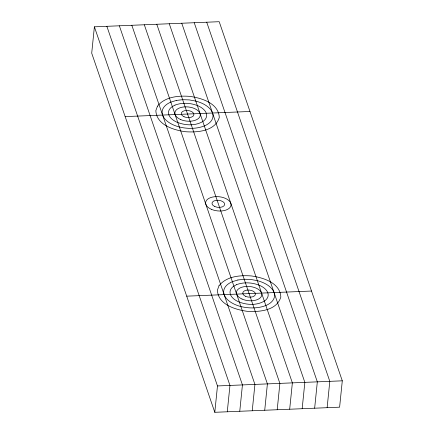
<?xml version="1.0" encoding="UTF-8"?>
<svg xmlns="http://www.w3.org/2000/svg" width="434" height="434" viewBox="0 0 434 434"><rect width="100%" height="100%" fill="white"/><g stroke="black" fill="none" stroke-linecap="round" stroke-linejoin="round"><path stroke-width="0.65" d="M94.39 26.821L91.71 53.176L214.797 412.3L339.61 407.179L342.29 380.824L219.203 21.7L94.39 26.821L217.477 385.945L214.797 412.3M227.28 411.79L229.955 385.43L106.867 26.311M239.763 411.275L242.438 384.92L119.35 25.796M252.241 410.765L254.921 384.41L131.833 25.286M264.724 410.249L267.398 383.895L144.316 24.771M277.207 409.739L279.881 383.385L156.793 24.261M289.684 409.229L292.364 382.869L169.276 23.751M302.167 408.714L304.847 382.359L181.759 23.235M314.65 408.204L317.325 381.849L194.237 22.725M327.133 407.689L329.807 381.334L206.72 22.21M125.16 116.6L249.973 111.478M186.701 296.162L311.52 291.04M217.477 385.945L342.29 380.824M157.466 106.173L155.833 110.632C156.522 124.927 173.584 130.07 185.437 131.719C197.513 132.614 215.215 131.214 219.3 117.451C218.611 103.156 201.555 98.013 189.696 96.364C178.445 95.545 164.974 96.636 157.466 106.173M219.013 285.735L217.38 290.194C218.069 304.489 235.125 309.626 246.979 311.281C259.055 312.176 276.762 310.777 280.841 297.013C280.152 282.718 263.096 277.576 251.243 275.926C239.991 275.107 226.521 276.192 219.013 285.735M175.011 105.093L171.718 106.965A19.15 10.682 5.8 0 0 176.942 122.204C185.302 125.556 195.609 126.202 203.416 121.119A19.15 10.682 5.8 0 0 198.192 105.88C190.895 102.88 182.459 102.294 175.011 105.093M236.552 284.655L233.259 286.527A19.15 10.682 5.8 0 0 238.483 301.766C246.843 305.118 257.15 305.764 264.962 300.675A19.15 10.682 5.8 0 0 259.738 285.442C252.442 282.442 244 281.856 236.552 284.655M176.35 100.433L170.822 102.115A25.535 14.241 5.8 0 0 179.351 126.994C187.559 128.947 196.358 129.017 204.311 125.968A25.535 14.241 5.8 0 0 195.783 101.089L189.273 99.901L182.643 99.679L176.35 100.433M237.892 279.995L232.364 281.677A25.535 14.241 5.8 0 0 240.892 306.556C249.1 308.509 257.899 308.579 265.858 305.531A25.535 14.241 5.8 0 0 257.329 280.652L250.814 279.463L244.185 279.236L237.892 279.995M180.484 119.48A12.765 7.123 5.8 0 0 200.258 115.406A12.765 7.123 5.8 0 0 181.96 107.236A12.765 7.123 5.8 0 0 180.484 119.48M242.026 299.042A12.765 7.123 5.8 0 0 261.805 294.968A12.765 7.123 5.8 0 0 243.501 286.798A12.765 7.123 5.8 0 0 242.026 299.042M184.027 116.762A6.385 3.559 5.8 0 0 193.911 114.722A6.385 3.559 5.8 0 0 184.765 110.637A6.385 3.559 5.8 0 0 184.027 116.762M245.568 296.324A6.385 3.559 5.8 0 0 255.458 294.285A6.385 3.559 5.8 0 0 246.306 290.2A6.385 3.559 5.8 0 0 245.568 296.324M214.797 206.541A6.385 3.559 5.8 0 0 224.687 204.506A6.385 3.559 5.8 0 0 215.535 200.421A6.385 3.559 5.8 0 0 214.797 206.541M211.255 209.264A12.765 7.123 5.8 0 0 231.034 205.184A12.765 7.123 5.8 0 0 212.731 197.014A12.765 7.123 5.8 0 0 211.255 209.264"/></g></svg>
